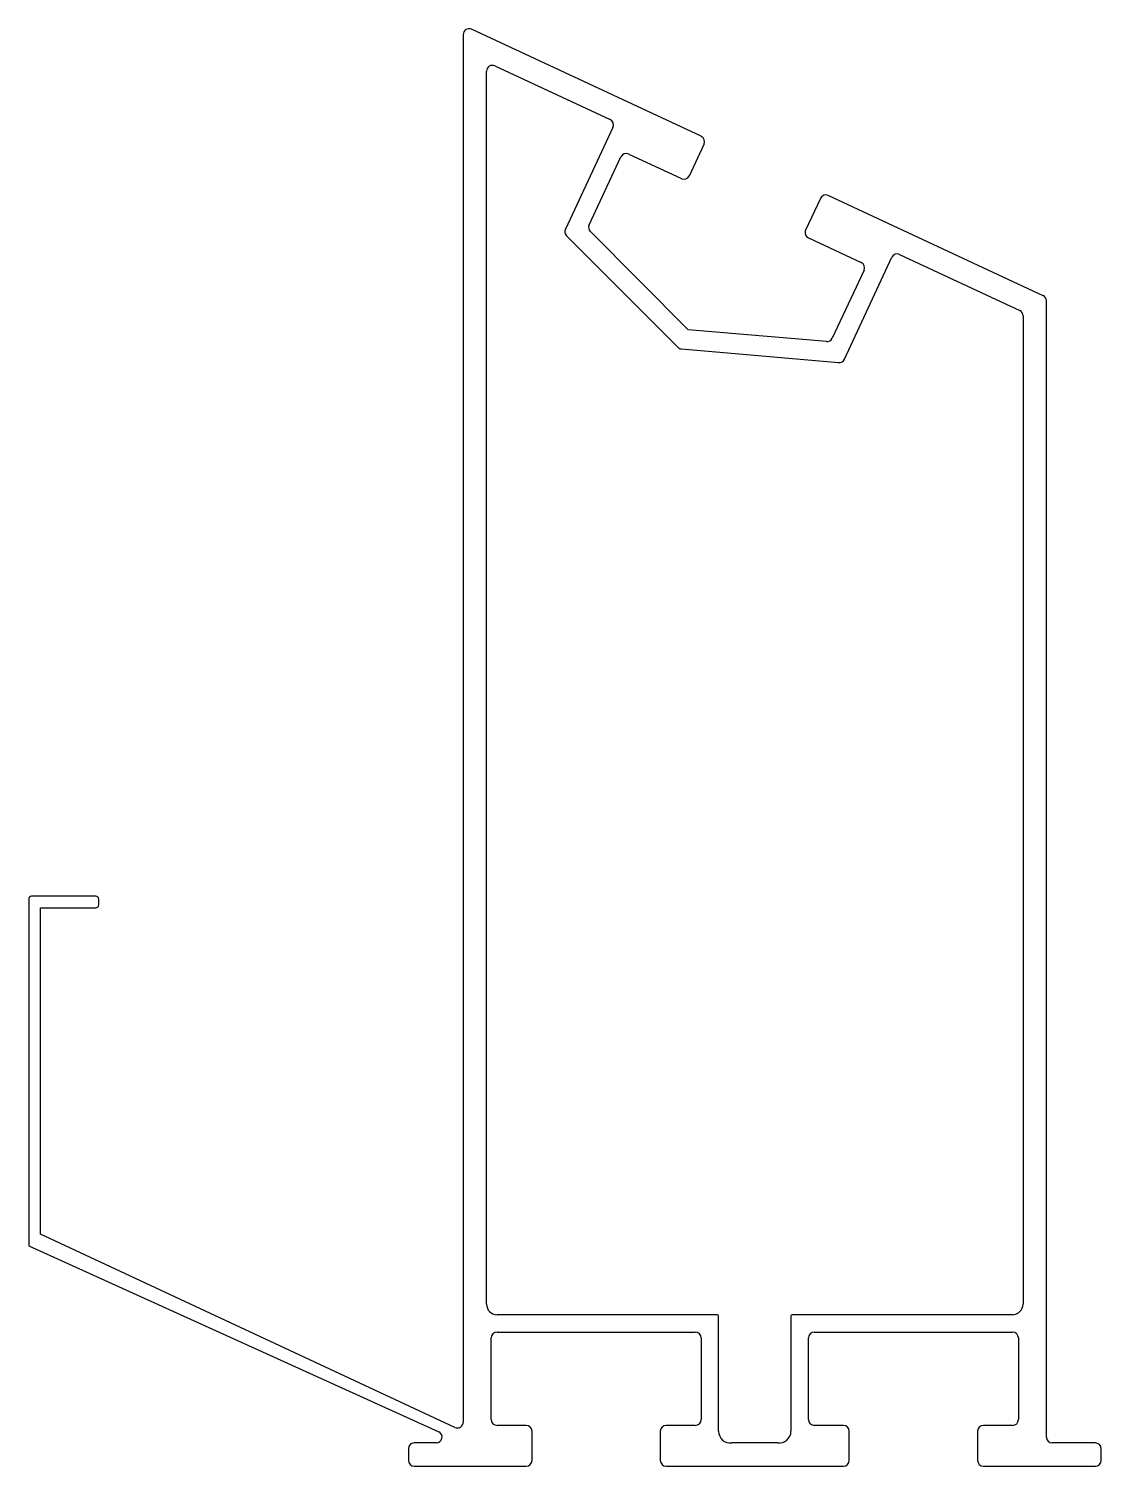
# Model space of a CAD drawing. Extents: x 1927 to 2019, y 2289 to 2412.
import ezdxf

# ---------------------------------------------------------------- set-up
doc = ezdxf.new("R2010")
doc.units = 0
doc.layers.get('0').update_dxf_attribs({"linetype": 'CONTINUOUS'})

msp = doc.modelspace()

# ---------------------------------------------------------------- linework, layer by layer
for p, q in [((1984.86, 2403.06), (1965.17, 2412.24)), ((1964.45, 2411.79), (1964.45, 2292.76)), ((1966.45, 2302.88), (1966.45, 2408.65)), ((1967.17, 2409.1), (1977.04, 2404.5)), ((1977.28, 2403.83), (1973.21, 2395.1)), ((1983.84, 2399.67), (1985.1, 2402.39)), ((1975.25, 2395.46), (1977.97, 2401.3)), ((1978.64, 2401.54), (1983.17, 2399.43)), ((1995.07, 2397.74), (1993.8, 2395.02)), ((2014.17, 2389.39), (1995.74, 2397.99)), ((1983.75, 2386.47), (1975.35, 2394.89)), ((1973.3, 2394.53), (1982.85, 2384.96)), ((1994.05, 2394.36), (1998.58, 2392.25)), ((1997.13, 2383.94), (2001.21, 2392.68)), ((2001.87, 2392.92), (2012.17, 2388.12)), ((1998.82, 2391.58), (1996.09, 2385.74)), ((2014.45, 2291.48), (2014.45, 2388.94)), ((2012.45, 2387.66), (2012.45, 2302.88)), ((1995.6, 2385.45), (1983.75, 2386.47)), ((1983.17, 2384.82), (1996.64, 2383.65)), ((1927.2, 2337.63), (1927.2, 2307.88)), ((1932.95, 2337.88), (1927.45, 2337.88)), ((1928.2, 2308.88), (1928.2, 2336.88)), ((1928.2, 2336.88), (1932.95, 2336.88)), ((1933.2, 2337.13), (1933.2, 2337.63)), ((1963.74, 2292.31), (1928.2, 2308.88)), ((1927.2, 2307.88), (1962.35, 2291.93)), ((1986.25, 2301.98), (1967.35, 2301.98)), ((1986.35, 2291.98), (1986.35, 2301.88)), ((1992.55, 2301.88), (1992.55, 2291.98)), ((2011.55, 2301.98), (1992.65, 2301.98)), ((1966.85, 2292.98), (1966.85, 2299.98)), ((1967.35, 2300.48), (1984.35, 2300.48)), ((1984.85, 2299.98), (1984.85, 2292.98)), ((1994.05, 2292.98), (1994.05, 2299.98)), ((1994.55, 2300.48), (2011.55, 2300.48)), ((2012.05, 2299.98), (2012.05, 2292.98)), ((1969.85, 2292.48), (1967.35, 2292.48)), ((1984.35, 2292.48), (1981.85, 2292.48)), ((1997.05, 2292.48), (1994.55, 2292.48)), ((2011.55, 2292.48), (2009.05, 2292.48)), ((1970.35, 2289.48), (1970.35, 2291.98)), ((1981.35, 2291.98), (1981.35, 2289.48)), ((1997.55, 2289.48), (1997.55, 2291.98)), ((2008.55, 2291.98), (2008.55, 2289.48)), ((1959.75, 2290.48), (1959.75, 2289.48)), ((1962.14, 2290.98), (1960.25, 2290.98)), ((1991.43, 2290.99), (1987.48, 2290.99)), ((2018.65, 2290.98), (2014.95, 2290.98)), ((2019.15, 2289.48), (2019.15, 2290.48)), ((1960.25, 2288.98), (1969.85, 2288.98)), ((1981.85, 2288.98), (1997.05, 2288.98)), ((2009.05, 2288.98), (2018.65, 2288.98))]:
    msp.add_line(p, q)
for centre, radius, start, end in [((1964.95, 2411.79), 0.5, 65, 180), ((1966.95, 2408.65), 0.5, 65, 180), ((1976.83, 2404.04), 0.5, 335, 65), ((1984.65, 2402.6), 0.5, 335, 65), ((1978.43, 2401.09), 0.5, 65, 155), ((1983.38, 2399.88), 0.5, 245, 335), ((1995.53, 2397.53), 0.5, 65, 155), ((1973.66, 2394.89), 0.5, 155, 224.9367), ((1975.7, 2395.25), 0.5, 155, 224.9369), ((1994.26, 2394.81), 0.5, 155, 245), ((1998.37, 2391.79), 0.5, 335, 65), ((2001.66, 2392.47), 0.5, 65, 155), ((2013.95, 2388.94), 0.5, 0, 65), ((2011.95, 2387.66), 0.5, 0, 65), ((1983.21, 2385.32), 0.5, 224.9369, 265.0631), ((1995.64, 2385.95), 0.5, 265.0631, 335), ((1996.68, 2384.15), 0.5, 265.0631, 334.9999), ((1927.45, 2337.63), 0.25, 90, 180), ((1932.95, 2337.63), 0.25, 0, 90), ((1932.95, 2337.13), 0.25, 270, 0), ((1967.35, 2302.88), 0.9, 180, 270), ((2011.55, 2302.88), 0.9, 270, 0), ((1986.25, 2301.88), 0.1, 0, 90), ((1992.65, 2301.88), 0.1, 90, 180), ((1967.35, 2299.98), 0.5, 90, 180), ((1984.35, 2299.98), 0.5, 0, 90), ((1994.55, 2299.98), 0.5, 90, 180), ((2011.55, 2299.98), 0.5, 0, 90), ((1963.95, 2292.76), 0.5, 245, 360), ((1967.35, 2292.98), 0.5, 180, 270), ((1969.85, 2291.98), 0.5, 0, 90), ((1981.85, 2291.98), 0.5, 90, 180), ((1984.35, 2292.98), 0.5, 270, 0), ((1994.55, 2292.98), 0.5, 180, 270), ((1997.05, 2291.98), 0.5, 0, 90), ((2009.05, 2291.98), 0.5, 90, 180), ((2011.55, 2292.98), 0.5, 270, 0), ((1962.14, 2291.48), 0.5, 270, 65.5919), ((1987.35, 2291.98), 1, 180, 277.3261), ((1991.55, 2291.98), 1, 262.6739, 0), ((2014.95, 2291.48), 0.5, 180, 270), ((1960.25, 2290.48), 0.5, 90, 180), ((2018.65, 2290.48), 0.5, 0, 90), ((1960.25, 2289.48), 0.5, 180, 270), ((1969.85, 2289.48), 0.5, 270, 360), ((1981.85, 2289.48), 0.5, 180, 270), ((1997.05, 2289.48), 0.5, 270, 0), ((2009.05, 2289.48), 0.5, 180, 270), ((2018.65, 2289.48), 0.5, 270, 0)]:
    msp.add_arc(centre, radius, start, end)

doc.saveas('drawing.dxf')
